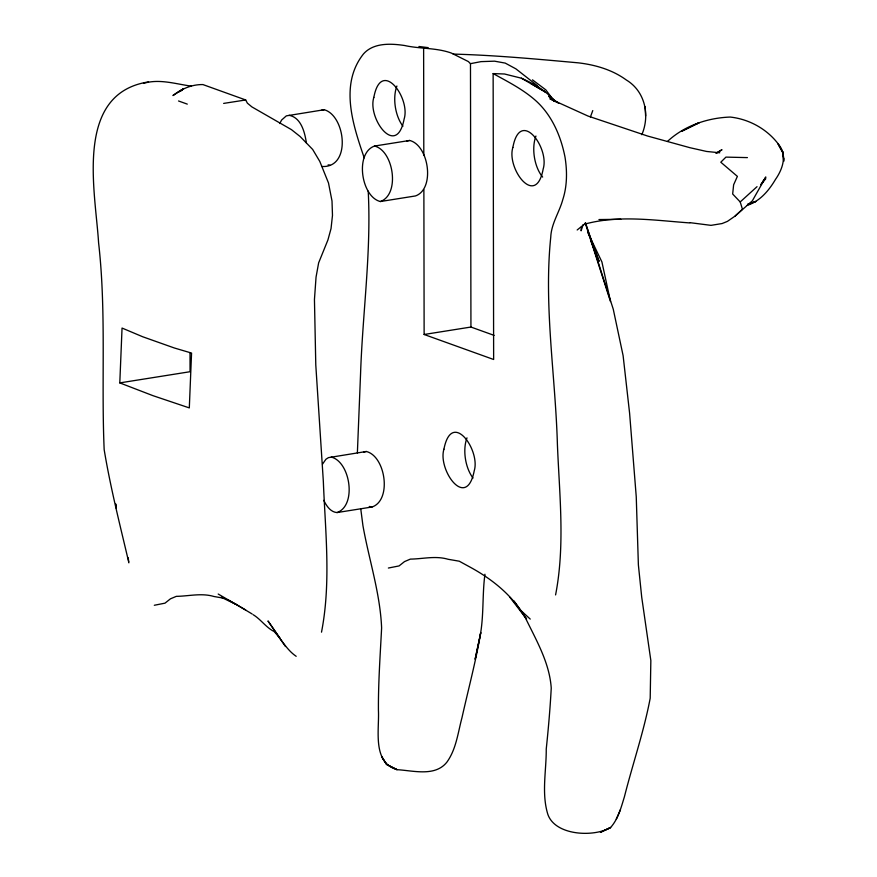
<?xml version="1.0" encoding="UTF-8"?>
<svg xmlns="http://www.w3.org/2000/svg" width="877" height="877" viewBox="0 0 877 877"><rect width="100%" height="100%" fill="white"/><g stroke="black" fill="none" stroke-linecap="round" stroke-linejoin="round"><path stroke-width="1.32" d="M357.377 452.905L360.579 373.35C362.629 312.607 371.388 252.028 368.219 191.175M119.798 382.898L122.046 328.053L142.666 336.746L174.37 347.994L191.559 353.069L189.311 407.904L152.949 395.659L119.798 382.898L190.057 371.716L190.024 352.653M581.418 226.957L581.089 230.815L583.117 224.687M484.937 574.249C482.186 594.595 483.961 615.325 480.179 635.595L475.137 659.285L480.749 632.58C475.882 661.214 468.329 689.278 462.004 717.594C457.937 732.668 456.237 749.265 446.842 762.212C435.091 776.967 413.275 770.609 397.084 769.677C371.925 762.31 379.467 729.839 378.425 710.249C378.239 682.777 380.212 655.36 381.616 627.943C380.169 593.115 368.987 559.745 362.935 525.619L360.754 508.835M453.212 54.089C495.012 55.196 536.724 59.088 578.36 62.848C595.34 64.832 612.343 69.776 626.299 79.971C645.088 91.263 650.197 115.161 641.821 134.729M321.508 632.164C331.199 582.405 325.301 531.572 323.339 481.396L315.786 364.92L314.448 299.517L316.049 277.121L318.636 262.87L327.921 239.958L331.035 228.59L332.482 215.391L332.01 201.008L328.502 182.997L319.809 161.456L312.672 149.452L300.131 136.527L291.438 129.632L251.896 106.906L247.38 103.157L245.692 99.967L202.927 84.576C191.91 84.356 181.528 88.873 172.955 95.549L183.304 88.895L178.579 91.844L182.339 90.265M555.579 594.924C565.259 545.176 559.362 494.332 557.399 444.168C555.415 375.246 543.663 306.117 550.745 237.239C551.26 223.701 559.307 212.409 562.771 199.682C567.233 186.045 567.266 171.289 565.029 157.235C560.831 135.562 551.359 113.846 534.192 99.298C521.859 88.763 507.279 81.375 493.137 73.591L493.641 359.493L424.128 334.488L423.876 189.629M388.379 568.033L399.057 565.928L404.527 561.587L410.381 559.109C422.835 558.978 435.529 555.536 448.103 559.274L459.252 561.203L470.423 567.309C492.534 579.39 512.76 595.669 525.367 617.77C536.22 640.21 549.517 662.639 551.238 688.061C550.153 708.441 548.366 728.776 546.239 749.079C546.415 770.686 541.361 793.203 547.807 814.262C555.119 835.759 594.003 837.458 610.633 827.471C618.263 818.877 621.146 807.366 624.446 796.667C632.745 763.757 643.893 731.593 650.197 698.202L650.844 660.534L641.712 597.16L638.379 564.876L636.253 496.842L629.598 413.177L623.108 355.645L613.264 309.208L585.715 223.372M590.418 116.959L592.775 110.579M616.29 819.151L620.434 809.723M279.774 123.525L281.594 120.05L286.34 115.863L324.205 109.724C345.637 115.687 351.589 168.274 321.914 166.487M322.506 464.141L325.937 459.241L328.469 457.63L366.323 451.491C385.518 456.172 392.085 499.967 372.144 506.972L337.042 512.563C330.41 512.08 326.408 505.755 323.788 500.339M667.474 141.438C684.181 125.795 707.542 117.836 730.234 117.058C749.429 119.162 767.528 129.303 778.951 144.902C787.425 155.678 782.47 169.404 775.487 179.423C768.888 190.561 760.019 201.206 747.292 205.328M763.001 181.254L765.774 178.601L760.852 184.685L765.829 176.99L752.323 200.855L735.112 216.06L727.417 221.377L722.111 223.547L711.006 225.356L690.276 222.703M735.112 216.06L742.435 209.241L740.21 201.951L732.668 194.003L733.632 184.773L737.393 176.376L720.795 162.212L725.926 157.115L747.412 157.608M740.21 201.951L757.037 186.669M577.176 229.982L585.781 223.098M716.202 153.332L721.979 149.715L716.147 153.146M605.864 829.774L610.633 827.471L600.438 832.317L604.779 830.289M747.522 204.385L755.919 201.447L748.059 204.22M143.488 83.414C159.165 78.524 175.696 84.006 191.449 86.154M585.518 223.909C619.414 214.843 655.316 220.445 689.815 222.922M148.531 81.89C73.701 93.587 95.385 191.054 98.586 242.721C106.424 311.51 101.184 380.684 104.166 449.638C110.414 487.415 119.886 524.534 128.645 561.784M321.453 110.283L324.205 109.724M374.534 146.042C354.604 153.058 361.16 196.843 380.355 201.535L415.468 195.944C435.398 188.939 428.842 145.143 409.647 140.463L374.534 146.042C393.729 150.734 400.296 194.519 380.355 201.535M406.895 141.022L409.647 140.463M363.582 452.05L366.323 451.491M337.042 512.563C356.972 505.547 350.405 461.762 331.221 457.07M154.308 605.273L164.997 603.157L170.456 598.816L176.321 596.349C188.774 596.207 201.469 592.764 214.032 596.513L223.953 598.224M223.646 103.409L245.692 99.967M424.128 334.488L470.938 327.044L494.113 335.376M598.947 219.557L620.784 219.294M364.218 157.827C352.927 124.852 339.289 84.356 363.538 53.859C373.602 42.567 390.813 43.477 404.516 45.494C420.072 48.98 436.198 47.61 451.348 53.058L468.351 61.554L470.478 63.659L481.024 61.631L494.54 61.171L505.218 63.1L515.895 68.855L537.075 85.453L538.259 87.601M493.137 73.591L504.516 73.997L521.398 78.196C533.764 83.808 546.009 90.506 554.702 101.228M719.721 152.784L706.599 151.458L689.98 147.709L647.544 136.023L587.952 116.027L549.912 98.761L558.781 103.267L548.695 96.24L551.447 98.937M418.921 46.492L428.173 47.632M289.092 115.304C301.228 117.584 304.812 132.427 306.38 142.907M328.108 164.865L330.015 165.205M369.283 506.467L372.144 506.972M187.294 104.122L178.535 100.976M221.147 597.248L236.472 604.593L252.137 613.988M228.546 600.263L236.351 604.538M521.398 78.196L545.319 91.975L530.98 83.567M218.198 594.036L245.681 609.986M532.492 79.851L545.845 89.892L554.396 101.337M253.168 614.689C260.929 619.403 265.961 627.45 274.117 631.528C281.769 639.662 286.691 649.879 296.185 656.314M519.546 609.274L530.245 619.085M537.886 86.56L539.289 87.952M509.932 597.314L526.496 618.965M554.56 101.326L553.08 99.254L554.483 101.491M514.065 600.997L526.551 618.932M279.993 638.226L267.978 620.96L285.485 646.502M587.787 232.504L601.918 261.949L610.491 301.567L585.2 222.955L599.101 261.368L590.55 240.09M128.864 562.848L128.195 557.75M645.154 106.72L645.604 115.95M470.478 63.659L470.938 327.044M423.624 48.586L423.81 155.393M473.021 478.031A28.042 14.997 81 0 1 466.992 437.864M402.938 126.2A28.042 14.997 81 0 1 396.908 86.034M542.644 177.066A28.042 14.997 81 0 1 535.935 136.056M783.808 158.88L783.698 161.313L782.733 151.831L778.162 144.157L783.051 153.289L782.733 151.831L783.808 158.88M373.832 97.413C367.178 118.077 396.557 158.923 404.154 118.932C410.688 97.917 381.21 57.63 373.832 97.413M443.915 449.232C437.579 469.732 466.421 510.973 474.238 470.763C480.585 450.274 451.732 409.022 443.915 449.232M512.87 147.424C506.259 168.263 535.913 208.792 543.181 168.954C549.715 147.939 520.236 107.641 512.87 147.424M697.062 123.668L681.867 131.155L699.101 122.747L697.062 123.668M391.295 766.772L386.56 764.426L381.802 756.807L386.56 764.426L397.084 769.677L391.295 766.772M116.312 508.035L115.687 504.034L116.312 508.035"/></g></svg>
